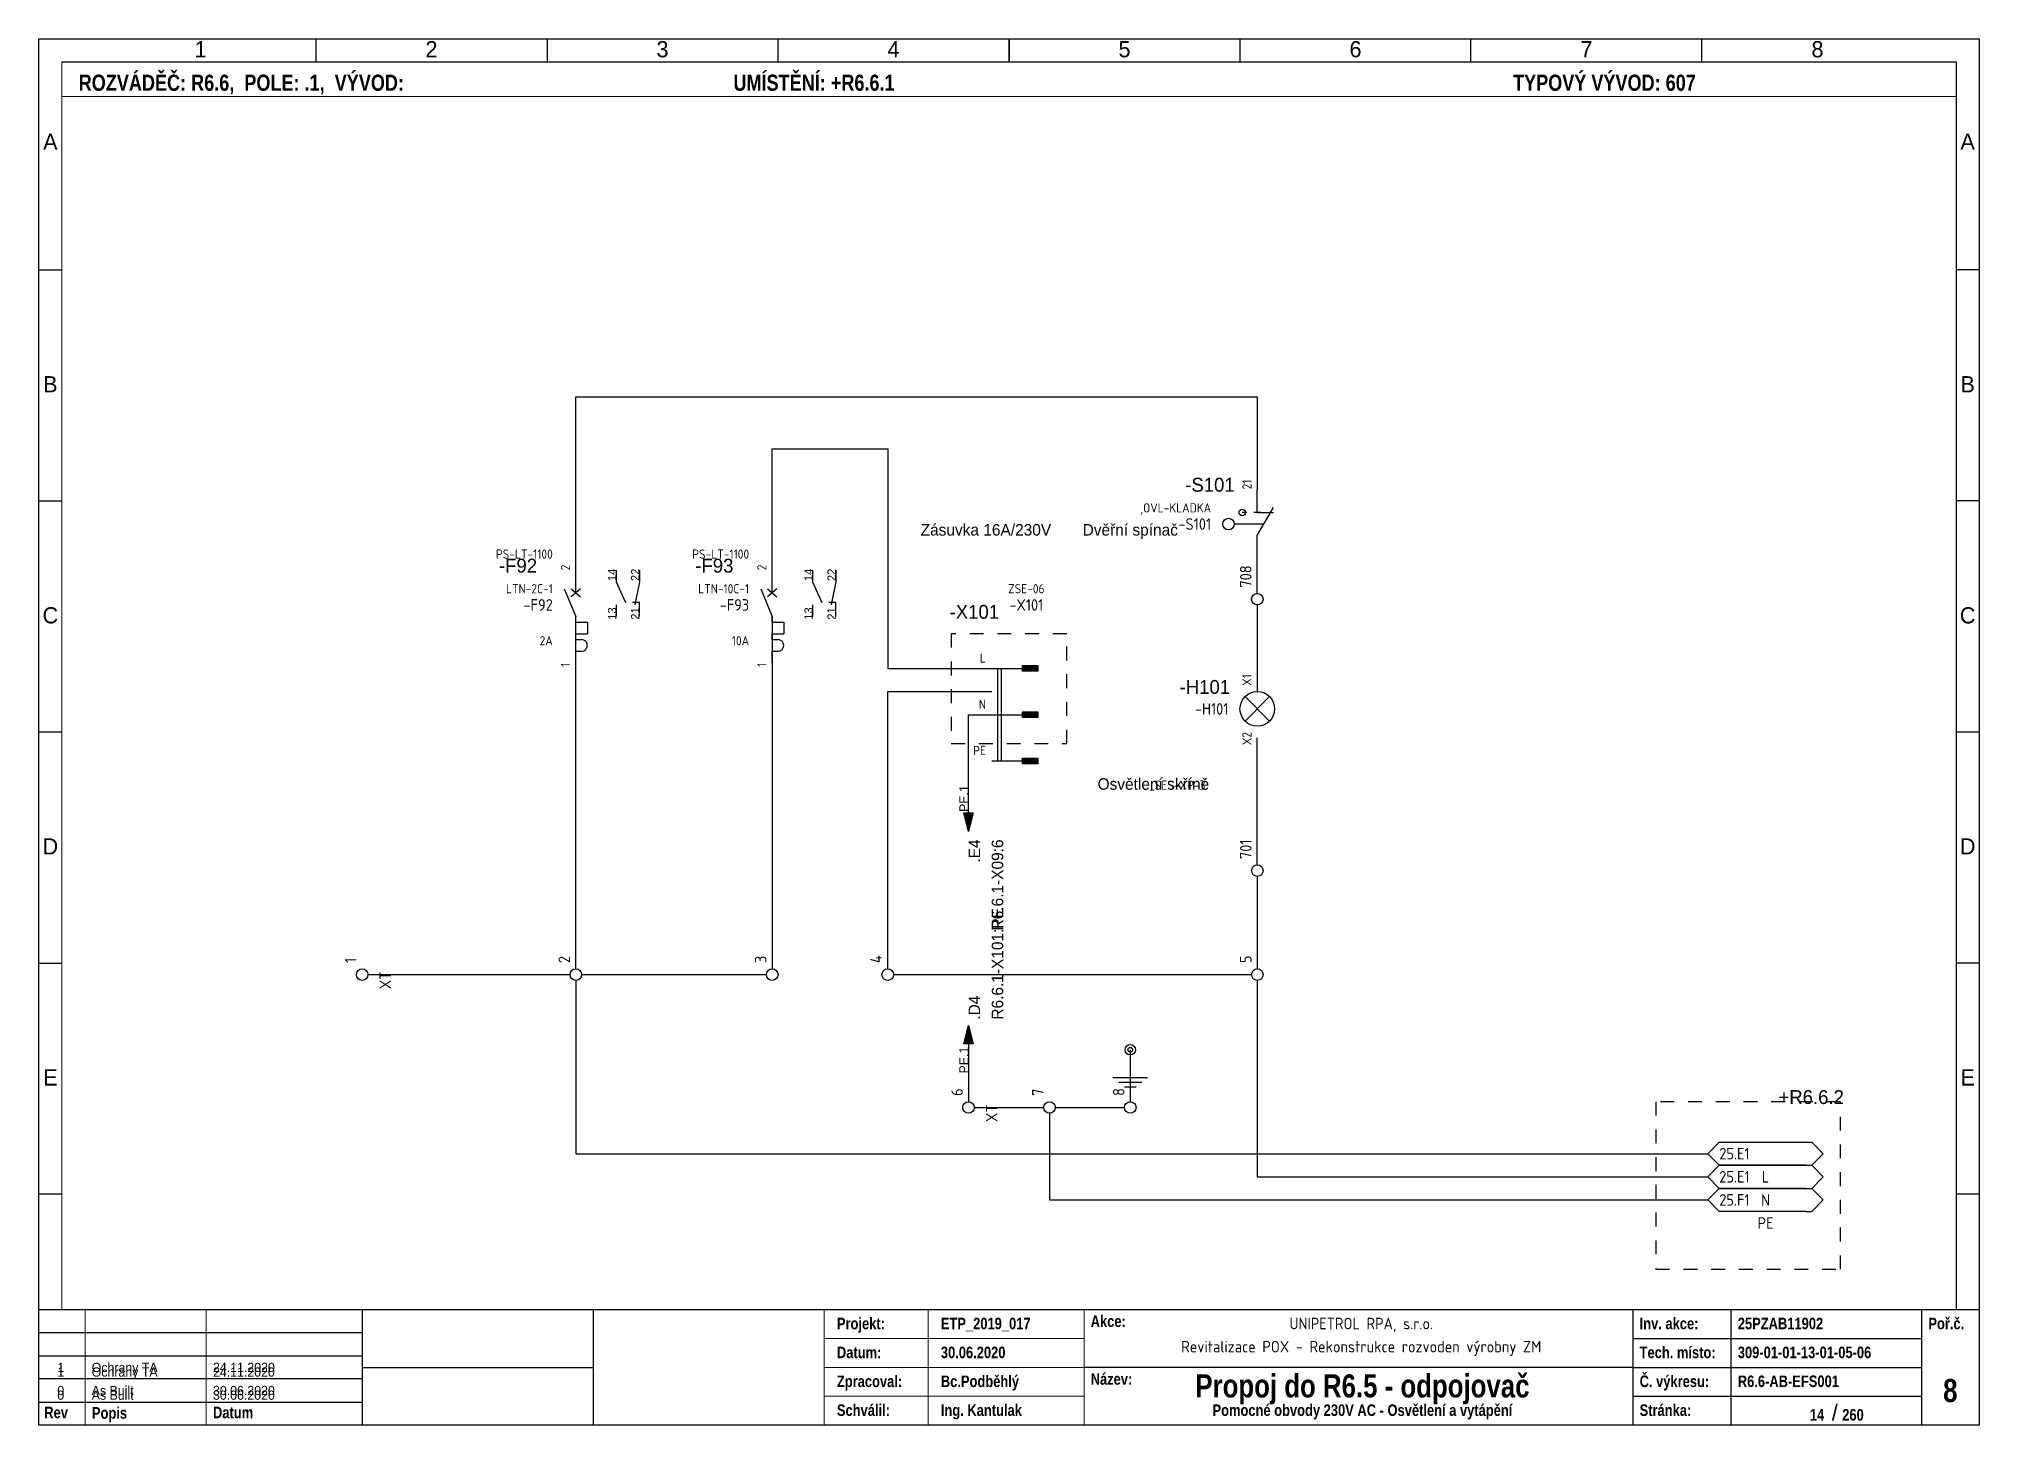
# Model space of a CAD drawing. Extents: x 0 to 420, y 0 to 300.
import ezdxf
from ezdxf.enums import TextEntityAlignment as Align

# ---------------------------------------------------------------- set-up
doc = ezdxf.new("R2010")
doc.units = 0
doc.header["$MEASUREMENT"] = 0
for name, pattern in [('EDS_DASHED', [4, 2.5, -1.5]), ('LTY1', [0]), ('LTY3', [3, 1.5, -1.5]), ('LTY4', [6, 3, -3])]:
    doc.linetypes.add(name, pattern=pattern)
for name, color, linetype in [('2', 2, 'Continuous'), ('4', 4, 'Continuous'), ('dotbox', 2, 'EDS_DASHED'), ('etext', 1, 'Continuous'), ('GRAFIK', 7, 'LTY1'), ('PEN1', 7, 'LTY1'), ('PEN2', 7, 'LTY1'), ('PEN4', 7, 'LTY1'), ('PEN5', 7, 'LTY1'), ('SYMBOL', 7, 'LTY1'), ('taglayer', 2, 'Continuous')]:
    doc.layers.add(name, color=color, linetype=linetype)
doc.layers.add('ETP_razítko_text', color=7, linetype='Continuous', lineweight=9)
doc.styles.add('A-TUCN', font='arialbd.ttf')
doc.styles.add('NORMSCHRIFT', font='normwin')
doc.styles.get("Standard").update_dxf_attribs({"font": 'ISOCP.SHX'})

# ---------------------------------------------------------------- blocks, each defined once
blk = doc.blocks.new('_6-NO')
at = {"layer": 'PEN1', "linetype": 'LTY1'}
for p, q in [((-2.5, 0), (-5, 0)), ((2.5, 0), (-2, -2)), ((5, 0), (2.5, 0))]:
    blk.add_line(p, q, dxfattribs=at)
blk = doc.blocks.new('_6-NC')
at = {"layer": 'PEN1', "linetype": 'LTY1'}
for p, q in [((-5, 0), (-2, 0)), ((2.5, 0), (-2.5, 1)), ((-2, 0), (-2, 1.5)), ((5, 0), (2.5, 0))]:
    blk.add_line(p, q, dxfattribs=at)
blk = doc.blocks.new('_OVL-KLADKA')
at = {"layer": 'PEN1', "linetype": 'LTY3'}
blk.add_line((-1, -2.5), (-5, -2.5), dxfattribs=at)
at = {"layer": 'PEN1', "linetype": 'LTY1'}
blk.add_circle((-5, -2.5), 0.7, dxfattribs=at)
blk = doc.blocks.new('_VYT____')
at = {"layer": 'PEN2', "style": 'NORMSCHRIFT', "flags": 8}
for p in [(0.3, 3), (0.3, -0.5)]:
    blk.add_attdef('CODE_1003', p, '', height=3, dxfattribs=at)
blk.add_attdef('CODE_40', text='', height=2.5, dxfattribs=at).set_placement((-5.75, -18.5), align=Align.RIGHT)
at = {"layer": 'PEN4', "style": 'NORMSCHRIFT', "flags": 9}
for tag in ['CODE_1', 'CODE_2', 'CODE_3']:
    blk.add_attdef(tag, (0, 0), '', height=3.5, dxfattribs=at)
blk = doc.blocks.new('_3PRER_H')
at = {"layer": 'PEN1', "linetype": 'LTY1'}
for p, q in [((-1, 0), (0, 4)), ((1, 0), (-1, 0)), ((-0.8, 0), (-0.8, 0.8)), ((-0.6, 0), (-0.6, 1.6)), ((-0.4, 0), (-0.4, 2.4)), ((-0.2, 0), (-0.2, 3.2)), ((0, 4), (1, 0)), ((0, 0), (0, 4)), ((0.2, 0), (0.2, 3.2)), ((0.4, 0), (0.4, 2.4)), ((0.6, 0), (0.6, 1.6)), ((0.8, 0), (0.8, 0.8))]:
    blk.add_line(p, q, dxfattribs=at)
at = {"layer": 'PEN2', "style": 'NORMSCHRIFT', "flags": 8}
for tag, p in [('CODE_10', (2.5, 5.25)), ('CODE_12', (7.5, 5.25))]:
    blk.add_attdef(tag, p, '', height=2.5, rotation=90, dxfattribs=at)
at = {"layer": 'PEN4', "style": 'NORMSCHRIFT', "flags": 9}
for tag in ['CODE_152', 'CODE_4600', 'CODE_5030', 'CODE_5031', 'CODE_5032']:
    blk.add_attdef(tag, (0, 0), '', height=3.5, dxfattribs=at)
at = {"layer": 'PEN4', "style": 'NORMSCHRIFT', "flags": 8}
blk.add_attdef('CODE_4', text='', height=2, rotation=90, dxfattribs=at).set_placement((0, -0.6), align=Align.RIGHT)
blk = doc.blocks.new('_3PRER_D')
at = {"layer": 'PEN1', "linetype": 'LTY1'}
for p, q in [((0, -4), (-1, 0)), ((-1, 0), (1, 0)), ((-0.8, -0.8), (-0.8, 0)), ((-0.6, -1.6), (-0.6, 0)), ((-0.4, -2.4), (-0.4, 0)), ((-0.2, -3.2), (-0.2, 0)), ((1, 0), (0, -4)), ((0, -4), (0, 0)), ((0.2, -3.2), (0.2, 0)), ((0.4, -2.4), (0.4, 0)), ((0.6, -1.6), (0.6, 0)), ((0.8, -0.8), (0.8, 0))]:
    blk.add_line(p, q, dxfattribs=at)
at = {"layer": 'PEN2', "style": 'NORMSCHRIFT', "flags": 8}
for tag, p in [('CODE_10', (2.5, -5.75)), ('CODE_12', (7.5, -5.75))]:
    blk.add_attdef(tag, text='', height=2.5, rotation=90, dxfattribs=at).set_placement(p, align=Align.RIGHT)
at = {"layer": 'PEN4', "style": 'NORMSCHRIFT', "flags": 8}
blk.add_attdef('CODE_4', (0, 0.2), '', height=2, rotation=90, dxfattribs=at)
at = {"layer": 'PEN4', "style": 'NORMSCHRIFT', "flags": 9}
for tag in ['CODE_152', 'CODE_4600', 'CODE_5030', 'CODE_5031', 'CODE_5032']:
    blk.add_attdef(tag, (0, 0), '', height=3.5, dxfattribs=at)
blk = doc.blocks.new('_9-REV')
at = {"layer": 'PEN4', "style": 'NORMSCHRIFT', "flags": 8}
blk.add_attdef('CODE_12778', text='', height=2, dxfattribs=at).set_placement((-0.25, 0.5), align=Align.CENTER)
at = {"layer": 'PEN4', "style": 'NORMSCHRIFT'}
for tag, p, height, flags in [('CODE_5902', (0, 0), 3.5, 9), ('CODE_12783', (6.45, 0.5), 2, 8), ('CODE_12782', (32.7, 0.5), 2, 8)]:
    blk.add_attdef(tag, p, '', height=height, dxfattribs=dict(at, flags=flags))
blk = doc.blocks.new('htterm2')
blk.add_circle((0, -1.25), 1.25)
at = {"layer": 'etext'}
blk.add_attdef('T1', (-1.25, 2.5), '', height=2.5, rotation=90, dxfattribs=at)
blk.add_attdef('REFERENCE', text='', height=2.5, rotation=90, dxfattribs=at).set_placement((6.25, -1.25), align=Align.CENTER)
at = {"layer": 'etext', "flags": 1}
for tag, p in [('PNLNO', (-8.75, -1.25)), ('TBLOCK', (-5, -1.25))]:
    blk.add_attdef(tag, text='', height=2.5, rotation=90, dxfattribs=at).set_placement(p, align=Align.CENTER)
at = {"layer": 'etext'}
blk.add_attdef('T2', text='', height=2.5, rotation=90, dxfattribs=at).set_placement((-1.25, -5), align=Align.RIGHT)
for tag, p, flags in [('MFG', (12.5, -12.5), 1), ('CATNO', (12.5, -16.25), 1), ('CATDESC', (12.5, -20), 1), ('VSN', (12.5, -27.92), 3), ('LENGTH', (12.5, -32.08), 3), ('BUSW', (12.5, -36.25), 3), ('RSTATUS', (12.5, -40), 1)]:
    blk.add_attdef(tag, p, '', height=2.5, dxfattribs=dict(at, flags=flags))
blk = doc.blocks.new('VI3SOC')
at = {"layer": '4'}
h = blk.add_hatch(color=0, dxfattribs=at)
h.dxf.hatch_style = 1
h.paths.add_polyline_path([(10, -0.62), (10, 0.62), (6.67, 0.62), (6.67, -0.62)])
h = blk.add_hatch(color=0, dxfattribs=at)
h.dxf.hatch_style = 1
h.paths.add_polyline_path([(10, -10.62), (10, -9.38), (6.67, -9.38), (6.67, -10.62)])
h = blk.add_hatch(color=0, dxfattribs=at)
h.dxf.hatch_style = 1
h.paths.add_polyline_path([(10, -20.62), (10, -19.38), (6.67, -19.38), (6.67, -20.62)])
for points in [[(0, 0), (6.67, 0)], [(1.25, 0), (1.25, -20)], [(2.08, 0), (2.08, -20)], [(0, -10), (6.67, -10)], [(0, -20), (6.67, -20)]]:
    blk.add_lwpolyline(points)
for points in [[(6.67, 0.62), (10, 0.62), (10, -0.62), (6.67, -0.62)], [(6.67, -9.38), (10, -9.38), (10, -10.62), (6.67, -10.62)], [(6.67, -19.38), (10, -19.38), (10, -20.62), (6.67, -20.62)]]:
    blk.add_lwpolyline(points, close=True)
at = {"layer": 'etext'}
for tag, p in [('USER_C2', (7.5, 20)), ('VISDESC', (7.5, 16.25)), ('REFERENCE', (4.38, -26.25))]:
    blk.add_attdef(tag, text='', height=2, dxfattribs=at).set_placement(p, align=Align.CENTER)
for tag, p in [('T1', (-1.25, 1.25)), ('T2', (-1.25, -8.75)), ('T3', (-1.25, -18.75)), ('USER_C1', (46.25, -26.25)), ('RATING1', (46.25, -30)), ('RATING2', (46.25, -33.75)), ('RATING3', (46.25, -37.5)), ('RATING4', (46.25, -41.25))]:
    blk.add_attdef(tag, text='', height=2, dxfattribs=at).set_placement(p, align=Align.RIGHT)
for tag, p, height, flags in [('MFG', (8.75, -30.25), 1.25, 1), ('VSN', (8.75, -33.25), 1.25, 3), ('CATNO', (8.75, -31.75), 1.25, 1), ('PNLNO', (8.75, -34.75), 1.25, 1), ('CATDESC', (15, -33.75), 2, 1), ('LENGTH', (8.75, -35.5), 1, 3), ('BUSW', (8.75, -36.5), 1, 3)]:
    blk.add_attdef(tag, p, '', height=height, dxfattribs=dict(at, flags=flags))
at = {"layer": 'etext', "flags": 1}
blk.add_attdef('T4', (31.25, -31.25), '', height=2, rotation=90, dxfattribs=at)
for tag, p in [('T5', (23.75, -35)), ('T6', (27.5, -35))]:
    blk.add_attdef(tag, text='', height=2, rotation=90, dxfattribs=at).set_placement(p, align=Align.RIGHT)
blk.add_attdef('RSTATUS', text='', height=2, dxfattribs=at).set_placement((47.5, -43.75), align=Align.RIGHT)
at = {"layer": 'taglayer'}
blk.add_attdef('TAGNAME', text='', height=2.5, dxfattribs=at).set_placement((7.5, 12.5), align=Align.CENTER)
blk = doc.blocks.new('hifsc')
for p, q in [((0, -5), (0, 0)), ((0, -10), (3.48, -3.93)), ((1.43, -7.5), (-5, -7.5)), ((0, -5), (3.5, -5)), ((0, -15), (0, -10))]:
    blk.add_line(p, q)
blk.add_circle((-6.25, -7.5), 1.25)
at = {"layer": 'etext'}
for tag, p in [('USER_C2', (-10, 2.5)), ('VISDESC', (-10, -1.25)), ('USER_C1', (-10, -5)), ('REFERENCE', (-10, -12.5)), ('RATING1', (-10, -16.25)), ('RATING2', (-10, -20)), ('RATING3', (-10, -23.75)), ('RATING4', (-10, -27.5))]:
    blk.add_attdef(tag, text='', height=2, dxfattribs=at).set_placement(p, align=Align.RIGHT)
blk.add_attdef('T1', (-1.25, 0), '', height=2, rotation=90, dxfattribs=at)
blk.add_attdef('T4', text='', height=2, rotation=90, dxfattribs=at).set_placement((-1.25, -15), align=Align.RIGHT)
at = {"layer": 'etext', "flags": 1}
blk.add_attdef('RSTATUS', text='', height=2, dxfattribs=at).set_placement((-5, -30), align=Align.RIGHT)
at = {"layer": 'etext'}
for tag, p, height, flags in [('CATDESC', (32.5, -35), 2, 1), ('PNLNO', (7.5, -36.25), 1.25, 1), ('MFG', (7.5, -36.5), 1.25, 1), ('CATNO', (7.5, -38), 1.25, 1), ('VSN', (7.5, -39.5), 1.25, 3), ('LENGTH', (7.5, -41.75), 1, 3), ('BUSW', (7.5, -42.75), 1, 3)]:
    blk.add_attdef(tag, p, '', height=height, dxfattribs=dict(at, flags=flags))
at = {"layer": 'etext', "flags": 1}
for tag, p in [('T5', (26.25, -36.25)), ('T6', (30, -36.25))]:
    blk.add_attdef(tag, text='', height=2, rotation=90, dxfattribs=at).set_placement(p, align=Align.RIGHT)
for tag, p in [('T2', (42.5, -43.75)), ('T3', (46.25, -43.75))]:
    blk.add_attdef(tag, p, '', height=2, rotation=90, dxfattribs=at)
at = {"layer": 'taglayer'}
blk.add_attdef('TAGNAME', text='', height=2.5, dxfattribs=at).set_placement((-10, -8.75), align=Align.RIGHT)
blk = doc.blocks.new('ORLEN_D')
at = {"layer": 'ETP_razítko_text'}
for p, q in [((5, 25), (5, 295)), ((5, 287.5), (415, 287.5)), ((10, 0), (10, 25)), ((36.25, 0), (36.25, 25)), ((170, 25), (170, 0)), ((192.5, 0), (192.5, 25)), ((226.25, 25), (226.25, 0)), ((170, 18.75), (226.25, 18.75)), ((170, 12.5), (226.25, 12.5)), ((170, 6.25), (226.25, 6.25))]:
    blk.add_line(p, q, dxfattribs=at)
at = {"layer": 'PEN1', "linetype": 'LTY1'}
for p, q in [((60, 295), (60, 300)), ((110, 300), (110, 295)), ((160, 295), (160, 300)), ((210, 300), (210, 295)), ((210, 295), (210, 300)), ((260, 300), (260, 295)), ((310, 295), (310, 300)), ((360, 295), (360, 300)), ((5, 295), (415, 295)), ((415, 295), (415, 25)), ((0, 250), (5, 250)), ((420, 250), (415, 250)), ((0, 200), (5, 200)), ((420, 200), (415, 200)), ((5, 150), (0, 150)), ((420, 150), (415, 150)), ((0, 100), (5, 100)), ((420, 100), (415, 100)), ((5, 50), (0, 50)), ((420, 50), (415, 50)), ((0, 25), (420, 25)), ((70, 25), (70, 0)), ((120, 25), (120, 0)), ((345, 25), (345, 0)), ((366.25, 25), (366.25, 0)), ((407.5, 25), (407.5, 0)), ((70, 20), (0, 20)), ((345, 18.75), (366.25, 18.75)), ((366.25, 18.75), (407.5, 18.75)), ((0, 15), (70, 15)), ((70, 10), (0, 10)), ((70, 12.5), (120, 12.5)), ((345, 12.5), (226.25, 12.5)), ((345, 12.5), (366.25, 12.5)), ((366.25, 12.5), (407.5, 12.5)), ((0, 5), (70, 5)), ((345, 6.25), (366.25, 6.25)), ((366.25, 6.25), (407.5, 6.25))]:
    blk.add_line(p, q, dxfattribs=at)
at = {"layer": 'PEN5', "linetype": 'LTY1'}
for p, q in [((0, 0), (0, 300)), ((0, 300), (420, 300)), ((420, 300), (420, 0)), ((420, 0), (0, 0)), ((420, 0), (0, 0))]:
    blk.add_line(p, q, dxfattribs=at)
at = {"layer": 'ETP_razítko_text'}
for p, values in [((5, 11), {'CODE_12778': '1', 'CODE_12783': 'Ochrany TA', 'CODE_12782': '24.11.2020'}), ((5, 6), {'CODE_12778': '0', 'CODE_12783': 'As Built', 'CODE_12782': '30.06.2020'})]:
    blk.add_blockref('_9-REV', p, dxfattribs=at).add_auto_attribs(values)
at = {"flags": 8}
for tag, p in [('NAZOV_SPOLOCNOSTI', (286.25, 20.75)), ('PROJEKT', (286.25, 15.75))]:
    blk.add_attdef(tag, text='', height=2.5, dxfattribs=at).set_placement(p, align=Align.CENTER)
at = {"layer": 'ETP_razítko_text', "style": 'A-TUCN', "width": 0.8}
for s, p in [('Projekt:', (172.75, 20.75)), ('Akce:', (227.68, 21.25)), ('Inv. akce:', (346.5, 20.75)), ('Poř.č.', (409, 20.75)), ('Datum:', (172.75, 14.5)), ('Tech. místo:', (346.5, 14.5)), ('Zpracoval:', (172.75, 8.25)), ('Název:', (227.68, 8.75)), ('Č. výkresu:', (346.5, 8.25)), ('Schválil:', (172.75, 2)), ('Stránka:', (346.5, 2)), ('Popis', (11.5, 1.4)), ('Datum', (37.7, 1.5))]:
    blk.add_text(s, height=2.5, dxfattribs=at).set_placement(p)
blk.add_text('Rev', height=2.5, dxfattribs=at).set_placement((3.75, 1.5), align=Align.CENTER)
for tag, p, height, flags in [('CODE_1', (8.63, 288.75), 3.5, 8), ('CODE_2', (150.35, 288.75), 3.5, 8), ('CODE_3', (180.34, 288.75), 3.5, 8), ('CODE_10150', (319.1, 288.75), 3.5, 8), ('CODE_500', (195.25, 20.75), 2.5, 8), ('CODE_10000', (367.75, 20.75), 2.5, 8), ('CODE_72', (195.25, 14.5), 2.5, 8), ('CODE_10001', (367.75, 14.5), 2.5, 8), ('CODE_502', (195.25, 8.25), 2.5, 8), ('CODE_68', (367.75, 8.25), 2.5, 8), ('CODE_531', (195.25, 2), 2.5, 8), ('CODE_60', (0, 1), 2.5, 9), ('CODE_61', (0, 1), 2.5, 9), ('CODE_63', (0, 1), 2.5, 9), ('CODE_64', (0, 1), 2.5, 9), ('CODE_57', (0, 1), 2.5, 9), ('CODE_757', (0, 1), 2.5, 9), ('CODE_755', (0, 1), 2.5, 9), ('CODE_756', (0, 1), 2.5, 9), ('CODE_758', (0, 1), 2.5, 9), ('CODE_700', (0, 1), 2.5, 9), ('CODE_704', (0, 1), 2.5, 9), ('CODE_4006', (0, 1), 2.5, 9), ('CODE_503', (0, 1), 2.5, 9), ('CODE_533', (0, 1), 2.5, 9), ('CODE_534', (0, 1), 2.5, 9), ('CODE_67', (0, 1), 2.5, 9), ('CODE_504', (0, 1), 2.5, 9), ('CODE_505', (0, 1), 2.5, 9), ('CODE_373', (0, 1), 2.5, 9), ('CODE_39', (0, 1), 2.5, 9), ('CODE_372', (0, 1), 2.5, 9), ('CODE_510', (0, 1), 2.5, 9), ('CODE_1003', (0, 1), 2.5, 9), ('CODE_509', (0, 1), 2.5, 9), ('CODE_1003', (0, 1), 2.5, 9), ('CODE_1003', (0, 1), 2.5, 9), ('CODE_12766', (0, 1), 2.5, 9), ('CODE_109', (0, 1), 2.5, 9), ('CODE_12791', (0, 1), 2.5, 9), ('CODE_91', (0, 1), 2.5, 9), ('CODE_91', (0, 1), 2.5, 9), ('CODE_91', (0, 1), 2.5, 9), ('CODE_91', (0, 1), 2.5, 9), ('CODE_91', (0, 1), 2.5, 9), ('CODE_2160', (0, 1), 2.5, 9), ('CODE_2000', (0, 1), 2.5, 9), ('CODE_2001', (0, 1), 2.5, 9), ('CODE_2002', (0, 1), 2.5, 9), ('CODE_2003', (0, 1), 2.5, 9), ('CODE_2004', (0, 1), 2.5, 9), ('CODE_2005', (0, 1), 2.5, 9), ('CODE_2006', (0, 1), 2.5, 9), ('CODE_2007', (0, 1), 2.5, 9), ('CODE_2008', (0, 1), 2.5, 9), ('CODE_2009', (0, 1), 2.5, 9), ('CODE_2012', (0, 1), 2.5, 9), ('CODE_2013', (0, 1), 2.5, 9), ('CODE_2014', (0, 1), 2.5, 9), ('CODE_2015', (0, 1), 2.5, 9), ('CODE_2016', (0, 1), 2.5, 9), ('CODE_2017', (0, 1), 2.5, 9), ('CODE_2018', (0, 1), 2.5, 9), ('CODE_2019', (0, 1), 2.5, 9), ('CODE_2130', (0, 1), 2.5, 9), ('CODE_2131', (0, 1), 2.5, 9), ('CODE_2500', (0, 1), 2.5, 9), ('CODE_2501', (0, 1), 2.5, 9), ('CODE_2502', (0, 1), 2.5, 9), ('CODE_2503', (0, 1), 2.5, 9), ('CODE_2504', (0, 1), 2.5, 9), ('CODE_2505', (0, 1), 2.5, 9), ('CODE_2506', (0, 1), 2.5, 9), ('CODE_2507', (0, 1), 2.5, 9), ('CODE_2508', (0, 1), 2.5, 9), ('CODE_2509', (0, 1), 2.5, 9), ('CODE_4510', (0, 1), 2.5, 9), ('CODE_12778', (0, 1), 2.5, 9), ('CODE_12783', (0, 1), 2.5, 9), ('CODE_12782', (0, 1), 2.5, 9), ('CODE_5902', (0, 1), 2.5, 9), ('CODE_5030', (0, 1), 2.5, 9), ('CODE_5031', (0, 1), 2.5, 9), ('CODE_5032', (0, 1), 2.5, 9), ('CODE_5033', (0, 1), 2.5, 9), ('CODE_5034', (0, 1), 2.5, 9), ('CODE_5035', (0, 1), 2.5, 9), ('CODE_71', (390.35, 1), 2.5, 8)]:
    blk.add_attdef(tag, p, '', height=height, dxfattribs=dict(at, flags=flags))
at = {"layer": 'ETP_razítko_text', "style": 'A-TUCN', "width": 0.8, "flags": 8}
for tag, height, p in [('CODE_76', 5, (286.5, 6)), ('CODE_701', 5, (413.75, 5)), ('CODE_65', 2.5, (286.5, 2))]:
    blk.add_attdef(tag, text='', height=height, dxfattribs=at).set_placement(p, align=Align.CENTER)
blk.add_attdef('CODE_62', text='', height=2.5, dxfattribs=at).set_placement((386.45, 1), align=Align.RIGHT)
at = {"layer": 'PEN1', "style": 'NORMSCHRIFT'}
for s, p in [('1', (35, 296)), ('2', (85, 296)), ('3', (135, 296)), ('4', (185, 296)), ('5', (235, 296)), ('6', (285, 296)), ('7', (335, 296)), ('8', (385, 296)), ('A', (2.5, 276)), ('A', (417.5, 276)), ('B', (2.5, 223.5)), ('B', (417.5, 223.5)), ('C', (2.5, 173.5)), ('C', (417.5, 173.5)), ('D', (2.5, 123.5)), ('D', (417.5, 123.5)), ('E', (2.5, 73.5)), ('E', (417.5, 73.5)), ('/', (388.75, 1))]:
    blk.add_text(s, height=3.5, dxfattribs=at).set_placement(p, align=Align.CENTER)
blk = doc.blocks.new('vwextn')
for p, q in [((0, 0), (2.5, 2.5)), ((2.5, -2.5), (0, 0)), ((2.5, 2.5), (21.25, 2.5)), ((21.25, 2.5), (22.5, 2.5)), ((22.5, 2.5), (25, 0)), ((25, 0), (22.5, -2.5)), ((21.25, -2.5), (2.5, -2.5)), ((21.25, -2.5), (22.5, -2.5))]:
    blk.add_line(p, q)
at = {"layer": 'etext'}
blk.add_attdef('WIRENAME', (2.5, -1.25), '', height=2.5, dxfattribs=at)
blk.add_attdef('REFERENCE', text='', height=2.5, dxfattribs=at).set_placement((12.5, -6.25), align=Align.CENTER)
for tag, p, flags in [('MFG', (28.75, -7.5), 1), ('CATNO', (28.75, -10), 1), ('CATDESC', (28.75, -12.5), 1), ('VSN', (28.75, -15), 3), ('WIRENET', (28.75, -17.5), 1), ('RSTATUS', (28.75, -20), 1)]:
    blk.add_attdef(tag, p, '', height=1.25, dxfattribs=dict(at, flags=flags))
blk = doc.blocks.new('eg')
for p, q in [((0, 0), (0, -6)), ((-3.75, -6), (3.75, -6)), ((-2.5, -7), (2.5, -7)), ((-1.25, -8), (1.25, -8))]:
    blk.add_line(p, q)
for radius in [1.12, 0.5]:
    blk.add_circle((0, 0), radius)
at = {"color": 2, "flags": 3}
blk.add_attdef('VSN', (-10, -10), '', height=1, dxfattribs=at)
blk = doc.blocks.new('hilt')
for p, q in [((2.65, -1.1), (-2.65, -6.4)), ((-2.65, -1.1), (2.65, -6.4))]:
    blk.add_line(p, q)
blk.add_circle((0, -3.75), 3.75)
at = {"flags": 1}
blk.add_attdef('TAGSUFX', (15, 0), '', height=2, dxfattribs=at)
at = {"layer": 'etext'}
for tag, p in [('USER_C2', (-6.25, 6.25)), ('VISDESC', (-6.25, 2.5)), ('USER_C1', (-6.25, -1.25)), ('REFERENCE', (-6.25, -8.75)), ('RATING1', (-6.25, -12.5)), ('RATING2', (-6.25, -16.25)), ('RATING3', (-6.25, -20)), ('RATING4', (-6.25, -23.75))]:
    blk.add_attdef(tag, text='', height=2, dxfattribs=at).set_placement(p, align=Align.RIGHT)
blk.add_attdef('T1', (-1.25, 1.25), '', height=2, rotation=90, dxfattribs=at)
blk.add_attdef('T4', text='', height=2, rotation=90, dxfattribs=at).set_placement((-1.25, -8.75), align=Align.RIGHT)
at = {"layer": 'etext', "flags": 1}
blk.add_attdef('RSTATUS', text='', height=2, dxfattribs=at).set_placement((-5, -30), align=Align.RIGHT)
at = {"layer": 'etext'}
for tag, p, height, flags in [('PNLNO', (7.5, -32.5), 1.25, 1), ('MFG', (7.5, -34), 1.25, 1), ('VSN', (7.5, -37), 1.25, 3), ('CATNO', (7.5, -35.5), 1.25, 1), ('LENGTH', (8.25, -38.25), 1, 3), ('CATDESC', (31.25, -37.5), 2, 1), ('BUSW', (8.25, -39.37), 1, 3)]:
    blk.add_attdef(tag, p, '', height=height, dxfattribs=dict(at, flags=flags))
at = {"layer": 'etext', "flags": 1}
for tag, p in [('T2', (25, -35)), ('T3', (28.75, -35))]:
    blk.add_attdef(tag, p, '', height=2, rotation=90, dxfattribs=at)
for tag, p in [('T5', (18.75, -35)), ('T6', (22.5, -35))]:
    blk.add_attdef(tag, text='', height=2, rotation=90, dxfattribs=at).set_placement(p, align=Align.RIGHT)
at = {"layer": 'taglayer'}
blk.add_attdef('TAGNAME', text='', height=2.5, dxfattribs=at).set_placement((-6.25, -5), align=Align.RIGHT)
blk = doc.blocks.new('hi1pmcba')
for p, q in [((0, -4.875), (0, 0)), ((-2.5, -4), (0, -10)), ((1, -4), (-1, -5.75)), ((-1, -4), (1, -5.75)), ((0, -11.25), (0, -10)), ((0, -11.25), (2.5, -11.25)), ((2.5, -11.25), (2.5, -13.75)), ((0, -15), (0, -13.75)), ((0, -13.75), (2.5, -13.75)), ((0, -15), (1.25, -15)), ((0, -20), (0, -17.5)), ((0, -17.5), (1.25, -17.5))]:
    blk.add_line(p, q)
blk.add_arc((1.25, -16.25), 1.25, 270, 90)
at = {"layer": 'etext'}
for tag, p in [('USER_C2', (-5, 2.5)), ('VISDESC', (-5, -1.25)), ('USER_C1', (-5, -5)), ('REFERENCE', (-5, -12.5)), ('RATING1', (-5, -16.25)), ('RATING2', (-5, -20)), ('RATING3', (-5, -23.75)), ('RATING4', (-5, -27.5))]:
    blk.add_attdef(tag, text='', height=2, dxfattribs=at).set_placement(p, align=Align.RIGHT)
blk.add_attdef('T1', (-1.25, 0), '', height=2, rotation=90, dxfattribs=at)
for tag, p, height, flags in [('CATDESC', (10, -10), 2, 1), ('PNLNO', (10, -12.5), 1.25, 1), ('VSN', (10, -17), 1.25, 3), ('MFG', (10, -14), 1.25, 1), ('CATNO', (10, -15.5), 1.25, 1), ('LENGTH', (10, -19.25), 1, 3), ('BUSW', (10, -21.1875), 1, 3)]:
    blk.add_attdef(tag, p, '', height=height, dxfattribs=dict(at, flags=flags))
blk.add_attdef('T4', text='', height=2, rotation=90, dxfattribs=at).set_placement((-1.25, -20), align=Align.RIGHT)
at = {"layer": 'etext', "flags": 1}
for tag, p in [('T5', (12.5, -22.5)), ('T6', (16.25, -22.5))]:
    blk.add_attdef(tag, text='', height=2, rotation=90, dxfattribs=at).set_placement(p, align=Align.RIGHT)
blk.add_attdef('RSTATUS', text='', height=2, dxfattribs=at).set_placement((-5, -30), align=Align.RIGHT)
for tag, p in [('T2', (12.5, -31.25)), ('T3', (16.25, -31.25))]:
    blk.add_attdef(tag, p, '', height=2, rotation=90, dxfattribs=at)
at = {"layer": 'taglayer'}
blk.add_attdef('TAGNAME', text='', height=2.5, dxfattribs=at).set_placement((-5, -8.75), align=Align.RIGHT)

msp = doc.modelspace()

# ---------------------------------------------------------------- linework, layer by layer
at = {"layer": '4', "linetype": 'LTY1'}
for p, q in [((116.25, 185), (116.25, 222.5)), ((116.25, 222.5), (263.75, 222.5)), ((263.75, 222.5), (263.75, 202.5)), ((158.75, 185), (158.75, 211.25)), ((158.75, 211.25), (183.75, 211.25)), ((183.75, 211.25), (183.75, 163.75)), ((263.75, 180), (263.75, 192.5)), ((263.75, 177.5), (263.75, 158.75)), ((116.25, 98.75), (116.25, 175)), ((158.75, 175), (158.75, 98.75)), ((183.75, 163.75), (206.25, 163.75)), ((183.75, 98.75), (183.75, 158.75)), ((183.75, 158.75), (206.25, 158.75)), ((201.25, 153.75), (206.25, 153.75)), ((201.25, 132.5), (201.25, 153.75)), ((263.75, 121.25), (263.75, 148.75)), ((263.75, 118.75), (263.75, 98.75)), ((71.25, 97.5), (115, 97.5)), ((117.5, 97.5), (157.5, 97.5)), ((185, 97.5), (262.5, 97.5)), ((116.25, 96.25), (116.25, 58.75)), ((263.75, 96.25), (263.75, 53.75)), ((201.25, 82.5), (201.25, 70)), ((236.25, 81.25), (236.25, 70)), ((202.5, 68.75), (217.5, 68.75)), ((218.75, 67.5), (218.75, 48.75)), ((220, 68.75), (235, 68.75)), ((116.25, 58.75), (361.25, 58.75)), ((263.75, 53.75), (361.25, 53.75)), ((218.75, 48.75), (361.25, 48.75))]:
    msp.add_line(p, q, dxfattribs=at)
at = {"layer": 'dotbox', "linetype": 'LTY4'}
for points in [[(197.5, 147.5), (222.5, 147.5), (222.5, 171.25), (197.5, 171.25)], [(350, 33.75), (390, 33.75), (390, 70), (350, 70)]]:
    msp.add_lwpolyline(points, close=True, dxfattribs=at)

# ---------------------------------------------------------------- block references
at = {"layer": '2'}
for name, p, values in [('hifsc', (263.75, 202.5), {'TAGNAME': '-S101', 'T1': '21', 'USER_C1': ',OVL-KLADKA'}), ('hi1pmcba', (116.25, 185), {'TAGNAME': '-F92', 'RATING1': '2A', 'T1': '2', 'T4': '1', 'USER_C1': 'LTN-2C-1', 'USER_C2': 'PS-LT-1100'}), ('hi1pmcba', (158.75, 185), {'TAGNAME': '-F93', 'RATING1': '10A', 'T1': '2', 'T4': '1', 'USER_C1': 'LTN-10C-1', 'USER_C2': 'PS-LT-1100'}), ('VI3SOC', (206.25, 163.75), {'TAGNAME': '-X101', 'T1': 'L', 'T2': 'N', 'T3': 'PE', 'VISDESC': 'ZSE-06', 'USER_C1': '_SES-XP-3'}), ('hilt', (263.75, 158.75), {'TAGNAME': '-H101', 'T1': 'X1', 'T4': 'X2'})]:
    msp.add_blockref(name, p, dxfattribs=at).add_auto_attribs(values)
ref = msp.add_blockref('htterm2', (263.75, 180), dxfattribs=at)
ref.add_attrib('T1', '708', (262.5, 181.25), dxfattribs={"layer": 'etext', "height": 2.5, "rotation": 90})
ref = msp.add_blockref('htterm2', (263.75, 121.25), dxfattribs=at)
ref.add_attrib('T1', '701', (262.5, 122.5), dxfattribs={"layer": 'etext', "height": 2.5, "rotation": 90})
ref = msp.add_blockref('htterm2', (70, 98.75), dxfattribs=at)
ref.add_attrib('T1', '1', (68.75, 100), dxfattribs={"layer": 'etext', "height": 2.5, "rotation": 90})
ref.add_attrib('REFERENCE', 'XT', dxfattribs={"layer": 'etext', "height": 2.5, "rotation": 90}).set_placement((76.25, 96.25), align=Align.CENTER)
ref = msp.add_blockref('htterm2', (116.25, 98.75), dxfattribs=at)
ref.add_attrib('T1', '2', (115, 100), dxfattribs={"layer": 'etext', "height": 2.5, "rotation": 90})
ref = msp.add_blockref('htterm2', (158.75, 98.75), dxfattribs=at)
ref.add_attrib('T1', '3', (157.5, 100), dxfattribs={"layer": 'etext', "height": 2.5, "rotation": 90})
ref = msp.add_blockref('htterm2', (183.75, 98.75), dxfattribs=at)
ref.add_attrib('T1', '4', (182.5, 100), dxfattribs={"layer": 'etext', "height": 2.5, "rotation": 90})
ref = msp.add_blockref('htterm2', (263.75, 98.75), dxfattribs=at)
ref.add_attrib('T1', '5', (262.5, 100), dxfattribs={"layer": 'etext', "height": 2.5, "rotation": 90})
msp.add_blockref('eg', (236.25, 81.25), dxfattribs=at)
ref = msp.add_blockref('htterm2', (201.25, 70), dxfattribs=at)
ref.add_attrib('T1', '6', (200, 71.25), dxfattribs={"layer": 'etext', "height": 2.5, "rotation": 90})
ref.add_attrib('REFERENCE', 'XT', dxfattribs={"layer": 'etext', "height": 2.5, "rotation": 90}).set_placement((207.5, 67.5), align=Align.CENTER)
ref = msp.add_blockref('htterm2', (218.75, 70), dxfattribs=at)
ref.add_attrib('T1', '7', (217.5, 71.25), dxfattribs={"layer": 'etext', "height": 2.5, "rotation": 90})
ref = msp.add_blockref('htterm2', (236.25, 70), dxfattribs=at)
ref.add_attrib('T1', '8', (235, 71.25), dxfattribs={"layer": 'etext', "height": 2.5, "rotation": 90})
at = {"layer": '4'}
for name, p, values in [('ORLEN_D', (0, 0), {'CODE_71': '260', 'CODE_701': '8', 'CODE_1': 'ROZVÁDĚČ: R6.6,  POLE: .1,  VÝVOD: ', 'CODE_2': 'UMÍSTĚNÍ: +R6.6.1', 'CODE_10150': 'TYPOVÝ VÝVOD: 607', 'CODE_76': 'Propoj do R6.5 - odpojovač', 'CODE_62': '14', 'CODE_65': 'Pomocné obvody 230V AC - Osvětlení a vytápění', 'CODE_502': 'Bc.Podběhlý', 'CODE_72': '30.06.2020', 'CODE_531': 'Ing. Kantulak', 'CODE_500': 'ETP_2019_017', 'CODE_68': 'R6.6-AB-EFS001', 'CODE_10000': '25PZAB11902', 'CODE_10001': '309-01-01-13-01-05-06', 'NAZOV_SPOLOCNOSTI': 'UNIPETROL RPA, s.r.o.', 'PROJEKT': 'Revitalizace POX - Rekonstrukce rozvoden výrobny ZM'}), ('vwextn', (361.25, 58.75), {'WIRENAME': '25.E1', 'REFERENCE': 'L'}), ('vwextn', (361.25, 53.75), {'WIRENAME': '25.E1', 'REFERENCE': 'N'}), ('vwextn', (361.25, 48.75), {'WIRENAME': '25.F1', 'REFERENCE': 'PE'})]:
    msp.add_blockref(name, p, dxfattribs=at).add_auto_attribs(values)
at = {"layer": 'GRAFIK'}
msp.add_blockref('_OVL-KLADKA', (265.5, 200), dxfattribs=at)
at = {"layer": 'GRAFIK', "rotation": 90}
for name, p in [('_6-NO', (125, 180)), ('_6-NC', (130, 180)), ('_6-NO', (167.5, 180)), ('_6-NC', (172.5, 180))]:
    msp.add_blockref(name, p, dxfattribs=at)
at = {"layer": 'SYMBOL'}
for name, p, values in [('_3PRER_D', (201.25, 132.5), {'CODE_4': 'PE.1', 'CODE_10': '.E4', 'CODE_12': 'R6.6.1-X09:6'}), ('_3PRER_H', (201.25, 82.5), {'CODE_4': 'PE.1', 'CODE_10': '.D4', 'CODE_12': 'R6.6.1-X101:PE'}), ('_9-REV', (5, 10), {'CODE_12778': '1', 'CODE_12783': 'Ochrany TA', 'CODE_12782': '24.11.2020'}), ('_9-REV', (5, 5), {'CODE_12778': '0', 'CODE_12783': 'As Built', 'CODE_12782': '30.06.2020'})]:
    msp.add_blockref(name, p, dxfattribs=at).add_auto_attribs(values)
ref = msp.add_blockref('_VYT____', (350, 70), dxfattribs=at)
ref.add_attrib('CODE_1003', '+R6.6.2', (376.55, 69.5), dxfattribs={"layer": 'PEN2', "height": 3, "style": 'NORMSCHRIFT', "flags": 8})

# ---------------------------------------------------------------- texts
at = {"layer": 'PEN2', "style": 'NORMSCHRIFT'}
for s, p in [('-S101', (258.85, 202)), ('-F92', (107.85, 184.5)), ('-F93', (150.35, 184.5)), ('-H101', (257.85, 158.25))]:
    msp.add_text(s, height=3, dxfattribs=at).set_placement(p, align=Align.RIGHT)
for s, height, p in [('Zásuvka 16A/230V', 2.5, (205, 192.5)), ('Dvěřní spínač', 2.5, (236.25, 192.5)), ('-X101', 3, (202.5, 174.5)), ('Osvětlení skříně', 2.5, (241.25, 137.5))]:
    msp.add_text(s, height=height, dxfattribs=at).set_placement(p, align=Align.CENTER)
at = {"layer": 'PEN4', "style": 'NORMSCHRIFT'}
for s, p in [('14 ', (125, 182.675)), ('22 ', (130, 182.675)), ('14 ', (167.5, 182.675)), ('22 ', (172.5, 182.675))]:
    msp.add_text(s, height=1.8, rotation=90, dxfattribs=at).set_placement(p)
for s, p in [('13', (125, 176.975)), ('21', (130, 176.975)), ('13', (167.5, 176.975)), ('21', (172.5, 176.975))]:
    msp.add_text(s, height=1.8, rotation=90, dxfattribs=at).set_placement(p, align=Align.RIGHT)

doc.saveas('drawing.dxf')
